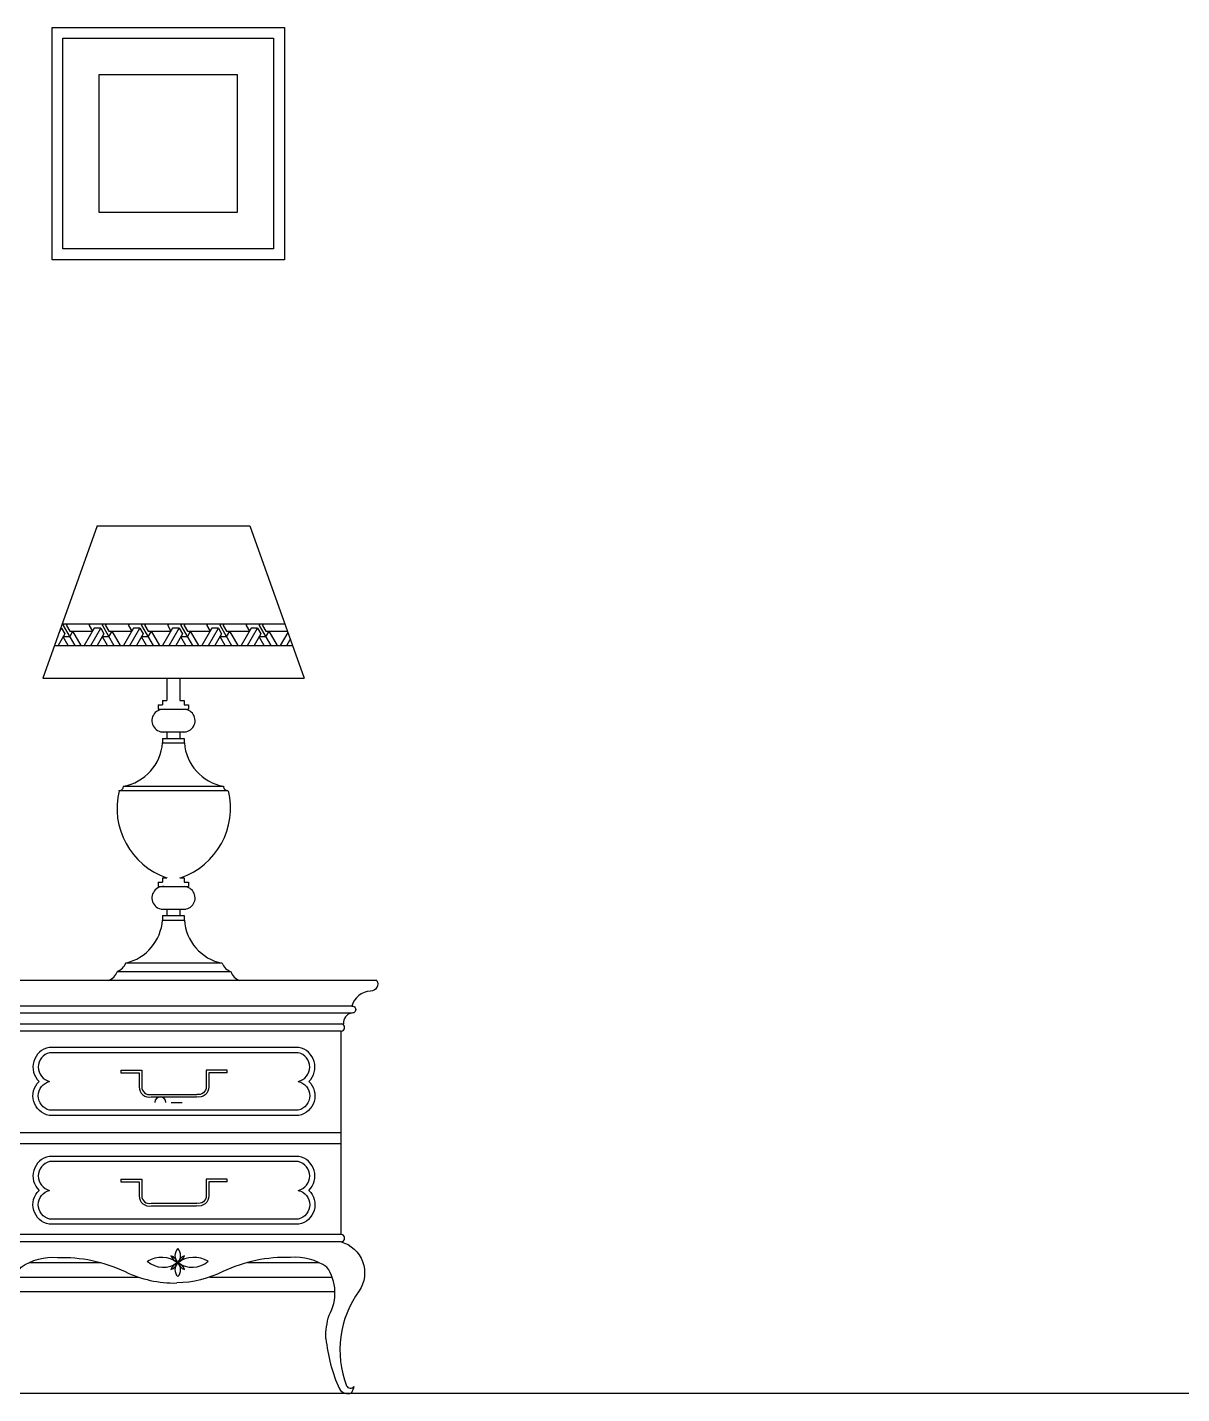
# Model space of a CAD drawing. Header units: inches. Extents: x 4.1 to 46.6, y 13.1 to 37.9.
# Drawn here: x 17.385 to 18.974, y 33.068 to 34.949 of the extents above; entities that cross this region are included whole.
import ezdxf

# ---------------------------------------------------------------- set-up
doc = ezdxf.new("R2010")
doc.units = ezdxf.units.IN
doc.header["$MEASUREMENT"] = 0
for name, color, linetype in [('02', 2, 'Continuous'), ('1', 1, 'Continuous'), ('4', 4, 'Continuous')]:
    doc.layers.add(name, color=color, linetype=linetype)

msp = doc.modelspace()

# ---------------------------------------------------------------- linework, layer by layer
at = {"layer": '02'}
for p, q in [((17.4812, 34.2629), (17.4062, 34.0529)), ((17.4812, 34.2629), (17.6912, 34.2629)), ((17.6912, 34.2629), (17.7662, 34.0529)), ((17.433, 34.1279), (17.7394, 34.1279)), ((17.4223, 34.0979), (17.7501, 34.0979)), ((17.4062, 34.0529), (17.7662, 34.0529)), ((17.5771, 34.0522), (17.5771, 34.0222)), ((17.5951, 34.0522), (17.5951, 34.0222)), ((17.5651, 34.0162), (17.5711, 34.0162)), ((17.5651, 34.0162), (17.5651, 34.0102)), ((17.5651, 34.0102), (17.6071, 34.0102)), ((17.5711, 34.0222), (17.5711, 34.0162)), ((17.5711, 34.0222), (17.5771, 34.0222)), ((17.5951, 34.0222), (17.6011, 34.0222)), ((17.6011, 34.0222), (17.6011, 34.0162)), ((17.6011, 34.0162), (17.6071, 34.0162)), ((17.6071, 34.0162), (17.6071, 34.0102)), ((17.5692, 33.9792), (17.6033, 33.9792)), ((17.5711, 33.9702), (17.5711, 33.9642)), ((17.5711, 33.9702), (17.6011, 33.9702)), ((17.5951, 33.9792), (17.5951, 33.9702)), ((17.6011, 33.9702), (17.6011, 33.9642)), ((17.5711, 33.9642), (17.6011, 33.9642)), ((17.5111, 33.8982), (17.6611, 33.8982)), ((17.5171, 33.9042), (17.6551, 33.9042)), ((17.5711, 33.778), (17.5711, 33.772)), ((17.5711, 33.778), (17.5771, 33.778)), ((17.5771, 33.7784), (17.5771, 33.778)), ((17.5951, 33.7784), (17.5951, 33.7782)), ((17.5951, 33.778), (17.6011, 33.778)), ((17.6011, 33.778), (17.6011, 33.772)), ((17.5651, 33.772), (17.5711, 33.772)), ((17.5651, 33.772), (17.5651, 33.766)), ((17.5651, 33.766), (17.6071, 33.766)), ((17.6011, 33.772), (17.6071, 33.772)), ((17.6071, 33.772), (17.6071, 33.766)), ((17.5692, 33.735), (17.6033, 33.735)), ((17.5711, 33.726), (17.5711, 33.72)), ((17.5711, 33.726), (17.6011, 33.726)), ((17.5771, 33.735), (17.5771, 33.726)), ((17.5951, 33.735), (17.5951, 33.726)), ((17.6011, 33.726), (17.6011, 33.72)), ((17.5711, 33.72), (17.6011, 33.72)), ((17.5087, 33.6489), (17.6651, 33.6489)), ((17.5207, 33.6609), (17.6531, 33.6609)), ((17.8319, 33.6014), (17.3419, 33.6014)), ((17.8319, 33.5919), (17.3419, 33.5919)), ((17.8169, 33.5669), (17.3569, 33.5669)), ((17.5138, 33.5132), (17.5138, 33.5096)), ((17.66, 33.5096), (17.66, 33.5132)), ((17.66, 33.5096), (17.66, 33.5096)), ((17.8169, 33.4269), (17.3569, 33.4269)), ((17.8169, 33.4119), (17.3569, 33.4119)), ((17.5138, 33.3632), (17.5138, 33.3596)), ((17.66, 33.3596), (17.66, 33.3632)), ((17.66, 33.3596), (17.66, 33.3596)), ((17.8169, 33.2869), (17.3569, 33.2869)), ((17.3692, 33.2283), (17.5376, 33.2283)), ((17.6362, 33.2283), (17.8046, 33.2283)), ((17.3652, 33.2083), (17.8086, 33.2083)), ((14.1556, 33.0683), (18.3089, 33.0683))]:
    msp.add_line(p, q, dxfattribs=at)
for points in [[(17.7241, 34.9344), (17.7241, 34.6444), (17.4341, 34.6444), (17.4341, 34.9344)], [(17.6741, 34.8844), (17.6741, 34.6944), (17.4841, 34.6944), (17.4841, 34.8844)]]:
    msp.add_lwpolyline(points, close=True, dxfattribs=at)
for points in [[(17.7726, 33.4977, 0.605154), (17.7589, 33.5445), (17.4149, 33.5445, 0.605154), (17.4012, 33.4977, 0.807004)], [(17.7581, 33.4977, 0.793749), (17.7581, 33.5373), (17.4157, 33.5373, 0.793749), (17.4157, 33.4977)], [(17.7726, 33.4977, -0.605154), (17.7589, 33.4509), (17.4149, 33.4509, -0.605154), (17.4012, 33.4977, -0.807004)], [(17.7581, 33.4977, -0.793749), (17.7581, 33.4581), (17.4157, 33.4581, -0.793749), (17.4157, 33.4977)], [(17.5138, 33.5132), (17.5425, 33.5132), (17.5425, 33.4902, 0.480961), (17.5553, 33.4799), (17.6185, 33.4799)], [(17.5138, 33.5096), (17.5389, 33.5096), (17.5389, 33.4902, 0.471575), (17.5557, 33.4763), (17.6181, 33.4763)], [(17.66, 33.5096), (17.6349, 33.5096), (17.6349, 33.4902, -0.471575), (17.6181, 33.4763)], [(17.66, 33.5132), (17.6313, 33.5132), (17.6313, 33.4902, -0.480961), (17.6185, 33.4799)], [(17.7726, 33.3477, 0.605154), (17.7589, 33.3945), (17.4149, 33.3945, 0.605154), (17.4012, 33.3477, 0.807004)], [(17.7581, 33.3477, 0.793749), (17.7581, 33.3873), (17.4157, 33.3873, 0.793749), (17.4157, 33.3477)], [(17.7726, 33.3477, -0.605154), (17.7589, 33.3009), (17.4149, 33.3009, -0.605154), (17.4012, 33.3477, -0.807004)], [(17.7581, 33.3477, -0.793749), (17.7581, 33.3081), (17.4157, 33.3081, -0.793749), (17.4157, 33.3477)], [(17.5138, 33.3632), (17.5425, 33.3632), (17.5425, 33.3402, 0.480961), (17.5553, 33.3299), (17.6185, 33.3299)], [(17.5138, 33.3596), (17.5389, 33.3596), (17.5389, 33.3402, 0.471575), (17.5557, 33.3263), (17.6181, 33.3263)], [(17.66, 33.3596), (17.6349, 33.3596), (17.6349, 33.3402, -0.471575), (17.6181, 33.3263)], [(17.66, 33.3632), (17.6313, 33.3632), (17.6313, 33.3402, -0.480961), (17.6185, 33.3299)]]:
    msp.add_lwpolyline(points, format="xyb", dxfattribs=at)
for centre, radius, start, end in [((17.5721, 33.9945), 0.0156, 85.7331, 280.8234), ((17.6004, 33.9945), 0.0156, 259.2003, 87.8698), ((17.5056, 33.9689), 0.0657, 280.1259, 355.8997), ((17.6667, 33.9689), 0.0657, 184.1003, 259.8741), ((17.6096, 33.8741), 0.1012, 166.289, 251.3128), ((17.5113, 33.904), 0.00591, 268.9505, 0.92), ((17.5635, 33.8741), 0.1012, 288.6872, 13.711), ((17.661, 33.9041), 0.00591, 179.08, 271.0495), ((17.5721, 33.7504), 0.0156, 85.7331, 280.8234), ((17.6004, 33.7504), 0.0156, 259.2003, 87.8698), ((17.5056, 33.7247), 0.0657, 283.3428, 355.8997), ((17.6667, 33.7247), 0.0657, 184.1003, 258.1737), ((17.4914, 33.654), 0.0179, 286.6842, 343.3158), ((17.4997, 33.67), 0.0229, 293.1675, 336.4226), ((17.6742, 33.6697), 0.0229, 203.5774, 246.8325), ((17.6826, 33.654), 0.0179, 196.6842, 253.3158), ((17.5698, 33.2161), 0.0392, 55.1713, 119.9068), ((17.5974, 33.2628), 0.0155, 199.1872, 249.9819), ((17.5775, 33.2431), 0.0155, 19.1872, 69.9819), ((17.6024, 33.2578), 0.0141, 136.7246, 223.2754), ((17.5819, 33.2578), 0.0141, 316.7246, 43.2754), ((17.6068, 33.2431), 0.0155, 110.0181, 160.8128), ((17.5868, 33.2628), 0.0155, 290.0181, 340.8128), ((17.6145, 33.2161), 0.0392, 60.0932, 124.8287), ((17.5723, 33.2754), 0.0337, 229.0164, 306.0616), ((17.5775, 33.2533), 0.0155, 290.0181, 340.8128), ((17.5974, 33.2336), 0.0155, 110.0181, 160.8128), ((17.6024, 33.2385), 0.0141, 136.7246, 223.2754), ((17.6119, 33.2754), 0.0337, 233.9384, 310.9836), ((17.5868, 33.2336), 0.0155, 19.1872, 69.9819), ((17.6068, 33.2533), 0.0155, 199.1872, 249.9819), ((17.5819, 33.2385), 0.0141, 316.7246, 43.2754)]:
    msp.add_arc(centre, radius, start, end, dxfattribs=at)
at = {"layer": '1'}
for p, q in [((17.4288, 34.1162), (17.432, 34.1218)), ((17.432, 34.1218), (17.4308, 34.1218)), ((17.432, 34.1218), (17.4365, 34.114)), ((17.4343, 34.1257), (17.4356, 34.1279)), ((17.4343, 34.1257), (17.4503, 34.0979)), ((17.4388, 34.1257), (17.4401, 34.1279)), ((17.4388, 34.1257), (17.4433, 34.1179)), ((17.4433, 34.1101), (17.4478, 34.1179)), ((17.4433, 34.1179), (17.4748, 34.1179)), ((17.4593, 34.0979), (17.4478, 34.1179)), ((17.477, 34.1218), (17.4633, 34.0979)), ((17.4703, 34.1257), (17.4716, 34.1279)), ((17.4703, 34.1257), (17.4748, 34.1179)), ((17.4723, 34.0979), (17.486, 34.1218)), ((17.486, 34.1218), (17.477, 34.1218)), ((17.486, 34.1218), (17.4905, 34.114)), ((17.4883, 34.1257), (17.4896, 34.1279)), ((17.4883, 34.1257), (17.5043, 34.0979)), ((17.4928, 34.1257), (17.4941, 34.1279)), ((17.4928, 34.1257), (17.4973, 34.1179)), ((17.4973, 34.1101), (17.5018, 34.1179)), ((17.4973, 34.1179), (17.5288, 34.1179)), ((17.5133, 34.0979), (17.5018, 34.1179)), ((17.531, 34.1218), (17.5173, 34.0979)), ((17.5243, 34.1257), (17.5256, 34.1279)), ((17.5243, 34.1257), (17.5288, 34.1179)), ((17.5263, 34.0979), (17.54, 34.1218)), ((17.54, 34.1218), (17.531, 34.1218)), ((17.54, 34.1218), (17.5445, 34.114)), ((17.5423, 34.1257), (17.5436, 34.1279)), ((17.5423, 34.1257), (17.5583, 34.0979)), ((17.5468, 34.1257), (17.5481, 34.1279)), ((17.5468, 34.1257), (17.5513, 34.1179)), ((17.5513, 34.1101), (17.5558, 34.1179)), ((17.5513, 34.1179), (17.5828, 34.1179)), ((17.5673, 34.0979), (17.5558, 34.1179)), ((17.585, 34.1218), (17.5713, 34.0979)), ((17.5783, 34.1257), (17.5796, 34.1279)), ((17.5783, 34.1257), (17.5828, 34.1179)), ((17.5803, 34.0979), (17.594, 34.1218)), ((17.594, 34.1218), (17.585, 34.1218)), ((17.594, 34.1218), (17.5985, 34.114)), ((17.5963, 34.1257), (17.5976, 34.1279)), ((17.5963, 34.1257), (17.6123, 34.0979)), ((17.6008, 34.1257), (17.6021, 34.1279)), ((17.6008, 34.1257), (17.6053, 34.1179)), ((17.6053, 34.1101), (17.6098, 34.1179)), ((17.6053, 34.1179), (17.6368, 34.1179)), ((17.6213, 34.0979), (17.6098, 34.1179)), ((17.639, 34.1218), (17.6253, 34.0979)), ((17.6323, 34.1257), (17.6336, 34.1279)), ((17.6323, 34.1257), (17.6368, 34.1179)), ((17.6343, 34.0979), (17.648, 34.1218)), ((17.648, 34.1218), (17.639, 34.1218)), ((17.648, 34.1218), (17.6525, 34.114)), ((17.6503, 34.1257), (17.6516, 34.1279)), ((17.6503, 34.1257), (17.6663, 34.0979)), ((17.6548, 34.1257), (17.6561, 34.1279)), ((17.6548, 34.1257), (17.6593, 34.1179)), ((17.6593, 34.1101), (17.6638, 34.1179)), ((17.6593, 34.1179), (17.6908, 34.1179)), ((17.6753, 34.0979), (17.6638, 34.1179)), ((17.693, 34.1218), (17.6793, 34.0979)), ((17.6863, 34.1257), (17.6876, 34.1279)), ((17.6863, 34.1257), (17.6908, 34.1179)), ((17.6883, 34.0979), (17.702, 34.1218)), ((17.702, 34.1218), (17.693, 34.1218)), ((17.702, 34.1218), (17.7065, 34.114)), ((17.7043, 34.1257), (17.7056, 34.1279)), ((17.7043, 34.1257), (17.7203, 34.0979)), ((17.7088, 34.1257), (17.7101, 34.1279)), ((17.7088, 34.1257), (17.7133, 34.1179)), ((17.7133, 34.1101), (17.7178, 34.1179)), ((17.7133, 34.1179), (17.743, 34.1179)), ((17.7293, 34.0979), (17.7178, 34.1179)), ((17.4365, 34.114), (17.4273, 34.0979)), ((17.4433, 34.1101), (17.4343, 34.1101)), ((17.4413, 34.0979), (17.4343, 34.1101)), ((17.4905, 34.114), (17.4813, 34.0979)), ((17.4973, 34.1101), (17.4883, 34.1101)), ((17.4953, 34.0979), (17.4883, 34.1101)), ((17.5445, 34.114), (17.5353, 34.0979)), ((17.5513, 34.1101), (17.5423, 34.1101)), ((17.5493, 34.0979), (17.5423, 34.1101)), ((17.5985, 34.114), (17.5893, 34.0979)), ((17.6053, 34.1101), (17.5963, 34.1101)), ((17.6033, 34.0979), (17.5963, 34.1101)), ((17.6525, 34.114), (17.6433, 34.0979)), ((17.6593, 34.1101), (17.6503, 34.1101)), ((17.6573, 34.0979), (17.6503, 34.1101)), ((17.7065, 34.114), (17.6973, 34.0979)), ((17.7133, 34.1101), (17.7043, 34.1101)), ((17.7113, 34.0979), (17.7043, 34.1101)), ((17.7437, 34.116), (17.7333, 34.0979)), ((17.7423, 34.0979), (17.7471, 34.1063)), ((17.5831, 33.4688), (17.5981, 33.4688)), ((4.5079, 33.0683), (24.8041, 33.0683))]:
    msp.add_line(p, q, dxfattribs=at)
msp.add_lwpolyline([(17.5756, 33.4688, 1), (17.5606, 33.4688, 1)], format="xyb", dxfattribs=at)
at = {"layer": '4'}
for p, q in [((17.5771, 33.9792), (17.5771, 33.9702)), ((17.8662, 33.6369), (17.3077, 33.6369)), ((17.3534, 33.5769), (17.8204, 33.5769)), ((17.8169, 33.2869), (17.8169, 33.5669)), ((17.8169, 33.2769), (17.3569, 33.2769)), ((17.3875, 33.2483), (17.4857, 33.2483)), ((17.6881, 33.2483), (17.7863, 33.2483))]:
    msp.add_line(p, q, dxfattribs=at)
msp.add_lwpolyline([(17.7391, 34.9494), (17.7391, 34.6294), (17.4191, 34.6294), (17.4191, 34.9494)], close=True, dxfattribs=at)
for points in [[(17.8662, 33.6369, -0.58482), (17.8575, 33.6221, 0.335486), (17.8319, 33.6014, -1.112047), (17.8319, 33.5919, 0.407866), (17.8204, 33.5769)], [(17.8169, 33.2769, -0.512333), (17.8418, 33.2093, 0.25141), (17.8244, 33.0786, 0.763475)], [(17.3732, 33.1756, -0.28507), (17.3763, 33.242, -0.169372), (17.4264, 33.2553)], [(17.4264, 33.2553, -0.119521), (17.5195, 33.2358, 0.120581), (17.5909, 33.2201)], [(17.7474, 33.2553, 0.119521), (17.6543, 33.2358, -0.107296), (17.5909, 33.2201)], [(17.8006, 33.1756, 0.28507), (17.7975, 33.242, 0.169372), (17.7474, 33.2553)], [(17.7962, 33.1438, -0.089992), (17.8006, 33.1756)], [(17.7962, 33.1438, 0.084542), (17.8148, 33.0742, 0.382361), (17.8314, 33.0688)], [(17.8244, 33.0786, 0.541925), (17.8347, 33.0776, -0.070502), (17.8314, 33.0688, -0.979175)]]:
    msp.add_lwpolyline(points, format="xyb", dxfattribs=at)
for centre in [(17.8169, 33.5719), (17.8169, 33.2819)]:
    msp.add_arc(centre, 0.005, 270, 90, dxfattribs=at)

doc.saveas('drawing.dxf')
